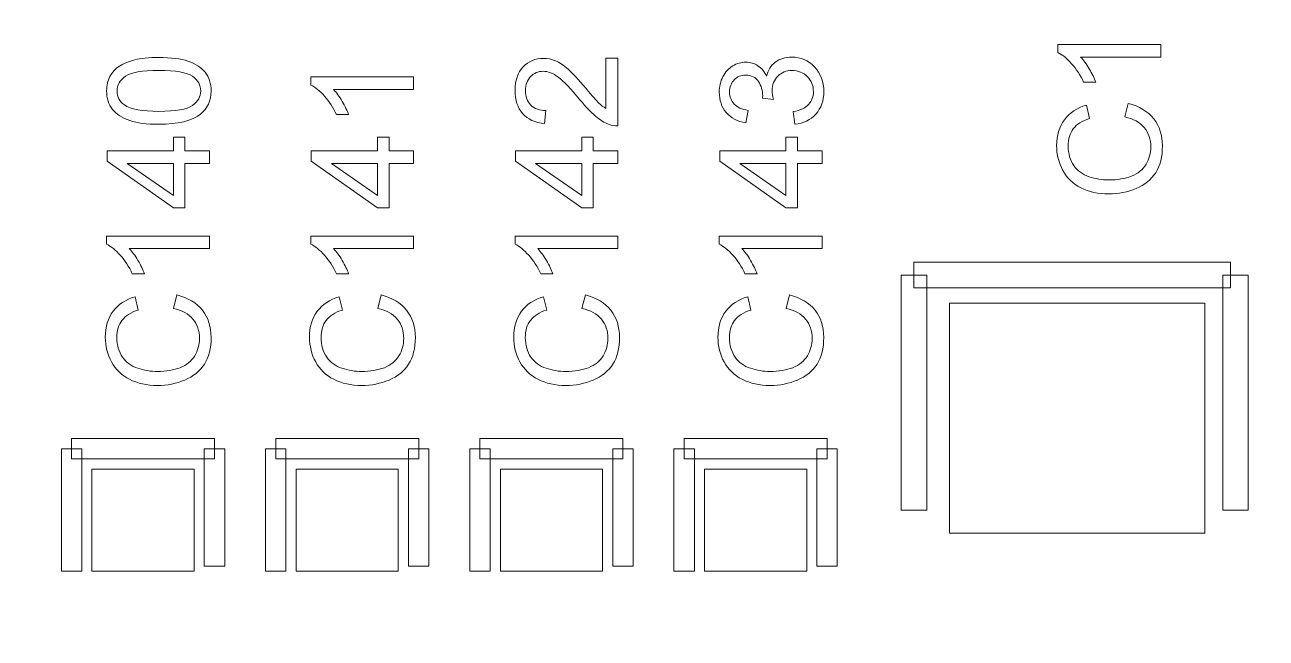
# Model space of a CAD drawing. Header units: millimetres. Extents: x -90 to 99, y -65 to 67.
# Drawn here: x 11.02 to 17.19, y -44.5 to -41.45 of the extents above; entities that cross this region are included whole.
import ezdxf

# ---------------------------------------------------------------- set-up
doc = ezdxf.new("R2010")
doc.units = ezdxf.units.MM
doc.header["$MEASUREMENT"] = 0
for name, color, linetype in [('BG_OUTLINE', 7, 'Continuous'), ('PG_SILKSCREEN_TOP', 7, 'Continuous'), ('PIN_TOP', 7, 'Continuous'), ('RD_SILKSCREEN_TOP', 7, 'Continuous')]:
    doc.layers.add(name, color=color, linetype=linetype)

msp = doc.modelspace()

# ---------------------------------------------------------------- linework, layer by layer
at = {"layer": 'BG_OUTLINE', "color": 3, "lineweight": 9}
msp.add_open_spline([(-71.7269, -61.8795), (-71.7269, -61.8795), (-71.7343, 42.2681), (-71.7343, 42.2681), (-71.7343, 42.2681), (-71.7348, 43.0066), (-71.4419, 43.715), (-70.92, 44.2375), (-70.92, 44.2375), (-70.3982, 44.76), (-69.6866, 45.0538), (-68.9482, 45.0543), (-68.9482, 45.0543), (-68.9482, 45.0543), (75.2046, 45.0543), (75.2046, 45.0543), (75.2046, 45.0543), (76.8319, 45.0552), (78.1763, 43.7805), (78.2661, 42.1556), (78.2661, 42.1556), (78.2661, 42.1556), (78.2661, 31.2814), (78.2661, 31.2814), (78.2661, 31.2814), (78.2661, 31.2814), (72.2646, 31.2814), (72.2646, 31.2814), (72.2646, 31.2814), (72.2646, 31.2814), (72.2646, 26.9814), (72.2646, 26.9814), (72.2646, 26.9814), (72.2646, 26.9814), (78.2661, 26.9814), (78.2661, 26.9814), (78.2661, 26.9814), (78.2661, 26.9814), (78.2661, 18.6553), (78.2661, 18.6553), (78.2661, 18.6553), (78.2661, 18.6553), (72.2496, 18.6553), (72.2496, 18.6553), (72.2496, 18.6553), (72.2496, 18.6553), (72.2496, 14.3553), (72.2496, 14.3553), (72.2496, 14.3553), (72.2496, 14.3553), (78.2661, 14.3553), (78.2661, 14.3553), (78.2661, 14.3553), (78.2661, 14.3553), (78.2661, 9.255), (78.2661, 9.255), (78.2661, 9.255), (78.2661, 9.255), (72.2648, 9.255), (72.2648, 9.255), (72.2648, 9.255), (72.2648, 9.255), (72.2648, 4.955), (72.2648, 4.955), (72.2648, 4.955), (72.2648, 4.955), (78.2661, 4.955), (78.2661, 4.955), (78.2661, 4.955), (78.2661, 4.955), (78.2661, -3.3762), (78.2661, -3.3762), (78.2661, -3.3762), (78.2661, -3.3762), (72.2445, -3.3762), (72.2445, -3.3762), (72.2445, -3.3762), (72.2445, -3.3762), (72.2445, -7.6762), (72.2445, -7.6762), (72.2445, -7.6762), (72.2445, -7.6762), (78.2661, -7.6762), (78.2661, -7.6762), (78.2661, -7.6762), (78.2661, -7.6762), (78.2661, -12.7615), (78.2661, -12.7615), (78.2661, -12.7615), (78.2661, -12.7615), (72.2651, -12.7615), (72.2651, -12.7615), (72.2651, -12.7615), (72.2651, -12.7615), (72.2651, -17.0615), (72.2651, -17.0615), (72.2651, -17.0615), (72.2651, -17.0615), (78.2661, -17.0615), (78.2661, -17.0615), (78.2661, -17.0615), (78.2661, -17.0615), (78.2661, -25.4097), (78.2661, -25.4097), (78.2661, -25.4097), (78.2661, -25.4097), (72.2656, -25.4097), (72.2656, -25.4097), (72.2656, -25.4097), (72.2656, -25.4097), (72.2656, -29.7097), (72.2656, -29.7097), (72.2656, -29.7097), (72.2656, -29.7097), (78.2661, -29.7097), (78.2661, -29.7097), (78.2661, -29.7097), (78.2661, -29.7097), (78.2661, -34.793), (78.2661, -34.793), (78.2661, -34.793), (78.2661, -34.793), (72.2679, -34.793), (72.2679, -34.793), (72.2679, -34.793), (72.2679, -34.793), (72.2679, -39.0929), (72.2679, -39.0929), (72.2679, -39.0929), (72.2679, -39.0929), (78.2661, -39.0929), (78.2661, -39.0929), (78.2661, -39.0929), (78.2661, -39.0929), (78.2661, -47.4269), (78.2661, -47.4269), (78.2661, -47.4269), (78.2661, -47.4269), (72.2679, -47.4269), (72.2679, -47.4269), (72.2679, -47.4269), (72.2679, -47.4269), (72.2679, -51.7269), (72.2679, -51.7269), (72.2679, -51.7269), (72.2679, -51.7269), (78.2661, -51.7269), (78.2661, -51.7269), (78.2661, -51.7269), (78.2661, -51.7269), (78.2661, -51.8138), (78.2661, -51.8138), (78.2661, -51.8138), (78.2661, -51.8138), (78.2656, -61.8468), (78.2656, -61.8468), (78.2656, -61.8468), (78.2661, -62.6669), (77.9407, -63.4536), (77.3612, -64.0339), (77.3612, -64.0339), (76.7817, -64.6142), (75.9915, -64.9405), (75.1713, -64.941), (75.1713, -64.941), (75.1713, -64.941), (-68.6609, -64.9456), (-68.6609, -64.9456), (-68.6609, -64.9456), (-69.4735, -64.9461), (-70.2531, -64.6237), (-70.8281, -64.0495), (-70.8281, -64.0495), (-71.4031, -63.4752), (-71.7264, -62.6922), (-71.7269, -61.8795)], degree=3, knots=[0, 0, 0, 0, 0.022727, 0.022727, 0.022727, 0.022727, 0.045455, 0.045455, 0.045455, 0.045455, 0.068182, 0.068182, 0.068182, 0.068182, 0.090909, 0.090909, 0.090909, 0.090909, 0.113636, 0.113636, 0.113636, 0.113636, 0.136364, 0.136364, 0.136364, 0.136364, 0.159091, 0.159091, 0.159091, 0.159091, 0.181818, 0.181818, 0.181818, 0.181818, 0.204545, 0.204545, 0.204545, 0.204545, 0.227273, 0.227273, 0.227273, 0.227273, 0.25, 0.25, 0.25, 0.25, 0.272727, 0.272727, 0.272727, 0.272727, 0.295455, 0.295455, 0.295455, 0.295455, 0.318182, 0.318182, 0.318182, 0.318182, 0.340909, 0.340909, 0.340909, 0.340909, 0.363636, 0.363636, 0.363636, 0.363636, 0.386364, 0.386364, 0.386364, 0.386364, 0.409091, 0.409091, 0.409091, 0.409091, 0.431818, 0.431818, 0.431818, 0.431818, 0.454545, 0.454545, 0.454545, 0.454545, 0.477273, 0.477273, 0.477273, 0.477273, 0.5, 0.5, 0.5, 0.5, 0.522727, 0.522727, 0.522727, 0.522727, 0.545455, 0.545455, 0.545455, 0.545455, 0.568182, 0.568182, 0.568182, 0.568182, 0.590909, 0.590909, 0.590909, 0.590909, 0.613636, 0.613636, 0.613636, 0.613636, 0.636364, 0.636364, 0.636364, 0.636364, 0.659091, 0.659091, 0.659091, 0.659091, 0.681818, 0.681818, 0.681818, 0.681818, 0.704545, 0.704545, 0.704545, 0.704545, 0.727273, 0.727273, 0.727273, 0.727273, 0.75, 0.75, 0.75, 0.75, 0.772727, 0.772727, 0.772727, 0.772727, 0.795455, 0.795455, 0.795455, 0.795455, 0.818182, 0.818182, 0.818182, 0.818182, 0.840909, 0.840909, 0.840909, 0.840909, 0.863636, 0.863636, 0.863636, 0.863636, 0.886364, 0.886364, 0.886364, 0.886364, 0.909091, 0.909091, 0.909091, 0.909091, 0.931818, 0.931818, 0.931818, 0.931818, 0.954545, 0.954545, 0.954545, 0.954545, 0.977273, 0.977273, 0.977273, 0.977273, 1, 1, 1, 1], dxfattribs=at)
at = {"layer": 'PG_SILKSCREEN_TOP', "color": 6, "lineweight": 9}
for points in [[(15.4384, -42.7587), (15.4384, -42.7587), (15.4384, -42.6317), (15.4384, -42.6317), (15.4384, -42.6317), (15.4384, -42.6317), (17.0132, -42.6317), (17.0132, -42.6317), (17.0132, -42.6317), (17.0132, -42.6317), (17.0132, -42.7587), (17.0132, -42.7587), (17.0132, -42.7587), (17.0132, -42.7587), (15.4384, -42.7587), (15.4384, -42.7587)], [(15.5019, -43.8636), (15.5019, -43.8636), (15.3749, -43.8636), (15.3749, -43.8636), (15.3749, -43.8636), (15.3749, -43.8636), (15.3749, -42.6952), (15.3749, -42.6952), (15.3749, -42.6952), (15.3749, -42.6952), (15.5019, -42.6952), (15.5019, -42.6952), (15.5019, -42.6952), (15.5019, -42.6952), (15.5019, -43.8636), (15.5019, -43.8636)], [(16.9751, -42.6952), (16.9751, -42.6952), (17.1021, -42.6952), (17.1021, -42.6952), (17.1021, -42.6952), (17.1021, -42.6952), (17.1021, -43.8636), (17.1021, -43.8636), (17.1021, -43.8636), (17.1021, -43.8636), (16.9751, -43.8636), (16.9751, -43.8636), (16.9751, -43.8636), (16.9751, -43.8636), (16.9751, -42.6952), (16.9751, -42.6952)], [(11.2475, -43.6096), (11.2475, -43.6096), (11.2475, -43.508), (11.2475, -43.508), (11.2475, -43.508), (11.2475, -43.508), (11.9586, -43.508), (11.9586, -43.508), (11.9586, -43.508), (11.9586, -43.508), (11.9586, -43.6096), (11.9586, -43.6096), (11.9586, -43.6096), (11.9586, -43.6096), (11.2475, -43.6096), (11.2475, -43.6096)], [(12.2634, -43.6096), (12.2634, -43.6096), (12.2634, -43.508), (12.2634, -43.508), (12.2634, -43.508), (12.2634, -43.508), (12.9746, -43.508), (12.9746, -43.508), (12.9746, -43.508), (12.9746, -43.508), (12.9746, -43.6096), (12.9746, -43.6096), (12.9746, -43.6096), (12.9746, -43.6096), (12.2634, -43.6096), (12.2634, -43.6096)], [(13.2794, -43.6096), (13.2794, -43.6096), (13.2794, -43.508), (13.2794, -43.508), (13.2794, -43.508), (13.2794, -43.508), (13.9906, -43.508), (13.9906, -43.508), (13.9906, -43.508), (13.9906, -43.508), (13.9906, -43.6096), (13.9906, -43.6096), (13.9906, -43.6096), (13.9906, -43.6096), (13.2794, -43.6096), (13.2794, -43.6096)], [(14.2954, -43.6096), (14.2954, -43.6096), (14.2954, -43.508), (14.2954, -43.508), (14.2954, -43.508), (14.2954, -43.508), (15.0066, -43.508), (15.0066, -43.508), (15.0066, -43.508), (15.0066, -43.508), (15.0066, -43.6096), (15.0066, -43.6096), (15.0066, -43.6096), (15.0066, -43.6096), (14.2954, -43.6096), (14.2954, -43.6096)], [(11.2983, -44.1684), (11.2983, -44.1684), (11.1967, -44.1684), (11.1967, -44.1684), (11.1967, -44.1684), (11.1967, -44.1684), (11.1967, -43.5588), (11.1967, -43.5588), (11.1967, -43.5588), (11.1967, -43.5588), (11.2983, -43.5588), (11.2983, -43.5588), (11.2983, -43.5588), (11.2983, -43.5588), (11.2983, -44.1684), (11.2983, -44.1684)], [(11.9078, -43.5588), (11.9078, -43.5588), (12.0094, -43.5588), (12.0094, -43.5588), (12.0094, -43.5588), (12.0094, -43.5588), (12.0094, -44.143), (12.0094, -44.143), (12.0094, -44.143), (12.0094, -44.143), (11.9078, -44.143), (11.9078, -44.143), (11.9078, -44.143), (11.9078, -44.143), (11.9078, -43.5588), (11.9078, -43.5588)], [(12.3142, -44.1684), (12.3142, -44.1684), (12.2126, -44.1684), (12.2126, -44.1684), (12.2126, -44.1684), (12.2126, -44.1684), (12.2126, -43.5588), (12.2126, -43.5588), (12.2126, -43.5588), (12.2126, -43.5588), (12.3142, -43.5588), (12.3142, -43.5588), (12.3142, -43.5588), (12.3142, -43.5588), (12.3142, -44.1684), (12.3142, -44.1684)], [(12.9238, -43.5588), (12.9238, -43.5588), (13.0254, -43.5588), (13.0254, -43.5588), (13.0254, -43.5588), (13.0254, -43.5588), (13.0254, -44.143), (13.0254, -44.143), (13.0254, -44.143), (13.0254, -44.143), (12.9238, -44.143), (12.9238, -44.143), (12.9238, -44.143), (12.9238, -44.143), (12.9238, -43.5588), (12.9238, -43.5588)], [(13.3302, -44.1684), (13.3302, -44.1684), (13.2286, -44.1684), (13.2286, -44.1684), (13.2286, -44.1684), (13.2286, -44.1684), (13.2286, -43.5588), (13.2286, -43.5588), (13.2286, -43.5588), (13.2286, -43.5588), (13.3302, -43.5588), (13.3302, -43.5588), (13.3302, -43.5588), (13.3302, -43.5588), (13.3302, -44.1684), (13.3302, -44.1684)], [(13.9398, -43.5588), (13.9398, -43.5588), (14.0414, -43.5588), (14.0414, -43.5588), (14.0414, -43.5588), (14.0414, -43.5588), (14.0414, -44.143), (14.0414, -44.143), (14.0414, -44.143), (14.0414, -44.143), (13.9398, -44.143), (13.9398, -44.143), (13.9398, -44.143), (13.9398, -44.143), (13.9398, -43.5588), (13.9398, -43.5588)], [(14.3462, -44.1684), (14.3462, -44.1684), (14.2446, -44.1684), (14.2446, -44.1684), (14.2446, -44.1684), (14.2446, -44.1684), (14.2446, -43.5588), (14.2446, -43.5588), (14.2446, -43.5588), (14.2446, -43.5588), (14.3462, -43.5588), (14.3462, -43.5588), (14.3462, -43.5588), (14.3462, -43.5588), (14.3462, -44.1684), (14.3462, -44.1684)], [(14.9558, -43.5588), (14.9558, -43.5588), (15.0574, -43.5588), (15.0574, -43.5588), (15.0574, -43.5588), (15.0574, -43.5588), (15.0574, -44.143), (15.0574, -44.143), (15.0574, -44.143), (15.0574, -44.143), (14.9558, -44.143), (14.9558, -44.143), (14.9558, -44.143), (14.9558, -44.143), (14.9558, -43.5588), (14.9558, -43.5588)]]:
    msp.add_open_spline(points, degree=3, knots=[0, 0, 0, 0, 0.25, 0.25, 0.25, 0.25, 0.5, 0.5, 0.5, 0.5, 0.75, 0.75, 0.75, 0.75, 1, 1, 1, 1], dxfattribs=at)
at = {"layer": 'PIN_TOP', "lineweight": 9}
for points in [[(16.8862, -43.9779), (16.8862, -43.9779), (15.6162, -43.9779), (15.6162, -43.9779), (15.6162, -43.9779), (15.6162, -43.9779), (15.6162, -42.8349), (15.6162, -42.8349), (15.6162, -42.8349), (15.6162, -42.8349), (16.8862, -42.8349), (16.8862, -42.8349), (16.8862, -42.8349), (16.8862, -42.8349), (16.8862, -43.9779), (16.8862, -43.9779)], [(11.857, -44.1684), (11.857, -44.1684), (11.3491, -44.1684), (11.3491, -44.1684), (11.3491, -44.1684), (11.3491, -44.1684), (11.3491, -43.6604), (11.3491, -43.6604), (11.3491, -43.6604), (11.3491, -43.6604), (11.857, -43.6604), (11.857, -43.6604), (11.857, -43.6604), (11.857, -43.6604), (11.857, -44.1684), (11.857, -44.1684)], [(12.873, -44.1684), (12.873, -44.1684), (12.365, -44.1684), (12.365, -44.1684), (12.365, -44.1684), (12.365, -44.1684), (12.365, -43.6604), (12.365, -43.6604), (12.365, -43.6604), (12.365, -43.6604), (12.873, -43.6604), (12.873, -43.6604), (12.873, -43.6604), (12.873, -43.6604), (12.873, -44.1684), (12.873, -44.1684)], [(13.889, -44.1684), (13.889, -44.1684), (13.381, -44.1684), (13.381, -44.1684), (13.381, -44.1684), (13.381, -44.1684), (13.381, -43.6604), (13.381, -43.6604), (13.381, -43.6604), (13.381, -43.6604), (13.889, -43.6604), (13.889, -43.6604), (13.889, -43.6604), (13.889, -43.6604), (13.889, -44.1684), (13.889, -44.1684)], [(14.905, -44.1684), (14.905, -44.1684), (14.397, -44.1684), (14.397, -44.1684), (14.397, -44.1684), (14.397, -44.1684), (14.397, -43.6604), (14.397, -43.6604), (14.397, -43.6604), (14.397, -43.6604), (14.905, -43.6604), (14.905, -43.6604), (14.905, -43.6604), (14.905, -43.6604), (14.905, -44.1684), (14.905, -44.1684)]]:
    msp.add_open_spline(points, degree=3, knots=[0, 0, 0, 0, 0.25, 0.25, 0.25, 0.25, 0.5, 0.5, 0.5, 0.5, 0.75, 0.75, 0.75, 0.75, 1, 1, 1, 1], dxfattribs=at)
at = {"layer": 'RD_SILKSCREEN_TOP', "color": 8, "lineweight": 9}
for points, knots in [([(16.6662, -41.5484), (16.6662, -41.5484), (16.6662, -41.6108), (16.6662, -41.6108), (16.6662, -41.6108), (16.6662, -41.6108), (16.2679, -41.6108), (16.2679, -41.6108), (16.2679, -41.6108), (16.2823, -41.6259), (16.2966, -41.6456), (16.311, -41.67), (16.311, -41.67), (16.3253, -41.6945), (16.3361, -41.7165), (16.3432, -41.7359), (16.3432, -41.7359), (16.3432, -41.7359), (16.2829, -41.7359), (16.2829, -41.7359), (16.2829, -41.7359), (16.2664, -41.7009), (16.2465, -41.6703), (16.2231, -41.6442), (16.2231, -41.6442), (16.1997, -41.6181), (16.177, -41.5995), (16.155, -41.5886), (16.155, -41.5886), (16.155, -41.5886), (16.155, -41.5484), (16.155, -41.5484), (16.155, -41.5484), (16.155, -41.5484), (16.6662, -41.5484), (16.6662, -41.5484)], [0, 0, 0, 0, 0.111111, 0.111111, 0.111111, 0.111111, 0.222222, 0.222222, 0.222222, 0.222222, 0.333333, 0.333333, 0.333333, 0.333333, 0.444444, 0.444444, 0.444444, 0.444444, 0.555556, 0.555556, 0.555556, 0.555556, 0.666667, 0.666667, 0.666667, 0.666667, 0.777778, 0.777778, 0.777778, 0.777778, 0.888889, 0.888889, 0.888889, 0.888889, 1, 1, 1, 1]), ([(11.6821, -41.9453), (11.6219, -41.9453), (11.5735, -41.9391), (11.5368, -41.9267), (11.5368, -41.9267), (11.5001, -41.9143), (11.4717, -41.8959), (11.4518, -41.8714), (11.4518, -41.8714), (11.4319, -41.847), (11.422, -41.8163), (11.422, -41.7793), (11.422, -41.7793), (11.422, -41.752), (11.4275, -41.728), (11.4386, -41.7074), (11.4386, -41.7074), (11.4495, -41.6868), (11.4653, -41.6698), (11.4861, -41.6563), (11.4861, -41.6563), (11.5068, -41.6429), (11.5321, -41.6324), (11.5618, -41.6248), (11.5618, -41.6248), (11.5916, -41.6171), (11.6317, -41.6133), (11.6821, -41.6133), (11.6821, -41.6133), (11.7419, -41.6133), (11.79, -41.6194), (11.8268, -41.6316), (11.8268, -41.6316), (11.8635, -41.644), (11.8918, -41.6623), (11.9119, -41.6868), (11.9119, -41.6868), (11.9319, -41.7112), (11.9419, -41.742), (11.9419, -41.7793), (11.9419, -41.7793), (11.9419, -41.8284), (11.9243, -41.8669), (11.8891, -41.8949), (11.8891, -41.8949), (11.8468, -41.9285), (11.7777, -41.9453), (11.6821, -41.9453)], [0, 0, 0, 0, 0.083333, 0.083333, 0.083333, 0.083333, 0.166667, 0.166667, 0.166667, 0.166667, 0.25, 0.25, 0.25, 0.25, 0.333333, 0.333333, 0.333333, 0.333333, 0.416667, 0.416667, 0.416667, 0.416667, 0.5, 0.5, 0.5, 0.5, 0.583333, 0.583333, 0.583333, 0.583333, 0.666667, 0.666667, 0.666667, 0.666667, 0.75, 0.75, 0.75, 0.75, 0.833333, 0.833333, 0.833333, 0.833333, 0.916667, 0.916667, 0.916667, 0.916667, 1, 1, 1, 1]), ([(13.9051, -41.6167), (13.9051, -41.6167), (13.9652, -41.6167), (13.9652, -41.6167), (13.9652, -41.6167), (13.9652, -41.6167), (13.9652, -41.9532), (13.9652, -41.9532), (13.9652, -41.9532), (13.9501, -41.9537), (13.9357, -41.9513), (13.9218, -41.946), (13.9218, -41.946), (13.8988, -41.9375), (13.8763, -41.9237), (13.854, -41.9049), (13.854, -41.9049), (13.8319, -41.8859), (13.8061, -41.8586), (13.777, -41.8231), (13.777, -41.8231), (13.7316, -41.7677), (13.6957, -41.7303), (13.6691, -41.7108), (13.6691, -41.7108), (13.6427, -41.6914), (13.6175, -41.6817), (13.594, -41.6817), (13.594, -41.6817), (13.5692, -41.6817), (13.5483, -41.6906), (13.5312, -41.7082), (13.5312, -41.7082), (13.5143, -41.726), (13.5058, -41.7491), (13.5058, -41.7776), (13.5058, -41.7776), (13.5058, -41.8077), (13.5148, -41.8317), (13.5329, -41.8497), (13.5329, -41.8497), (13.5509, -41.8679), (13.5759, -41.877), (13.6078, -41.8772), (13.6078, -41.8772), (13.6078, -41.8772), (13.6013, -41.9415), (13.6013, -41.9415), (13.6013, -41.9415), (13.5533, -41.9371), (13.5168, -41.9205), (13.4917, -41.8918), (13.4917, -41.8918), (13.4665, -41.8631), (13.454, -41.8245), (13.454, -41.7761), (13.454, -41.7761), (13.454, -41.7273), (13.4676, -41.6887), (13.4946, -41.6602), (13.4946, -41.6602), (13.5218, -41.6316), (13.5553, -41.6174), (13.5954, -41.6174), (13.5954, -41.6174), (13.6158, -41.6174), (13.6358, -41.6216), (13.6555, -41.63), (13.6555, -41.63), (13.6751, -41.6383), (13.6959, -41.6522), (13.7176, -41.6715), (13.7176, -41.6715), (13.7394, -41.6908), (13.7693, -41.7229), (13.8072, -41.7678), (13.8072, -41.7678), (13.8387, -41.8053), (13.8601, -41.8294), (13.8713, -41.84), (13.8713, -41.84), (13.8825, -41.8507), (13.8937, -41.8595), (13.9051, -41.8665), (13.9051, -41.8665), (13.9051, -41.8665), (13.9051, -41.6167), (13.9051, -41.6167)], [0, 0, 0, 0, 0.045455, 0.045455, 0.045455, 0.045455, 0.090909, 0.090909, 0.090909, 0.090909, 0.136364, 0.136364, 0.136364, 0.136364, 0.181818, 0.181818, 0.181818, 0.181818, 0.227273, 0.227273, 0.227273, 0.227273, 0.272727, 0.272727, 0.272727, 0.272727, 0.318182, 0.318182, 0.318182, 0.318182, 0.363636, 0.363636, 0.363636, 0.363636, 0.409091, 0.409091, 0.409091, 0.409091, 0.454545, 0.454545, 0.454545, 0.454545, 0.5, 0.5, 0.5, 0.5, 0.545455, 0.545455, 0.545455, 0.545455, 0.590909, 0.590909, 0.590909, 0.590909, 0.636364, 0.636364, 0.636364, 0.636364, 0.681818, 0.681818, 0.681818, 0.681818, 0.727273, 0.727273, 0.727273, 0.727273, 0.772727, 0.772727, 0.772727, 0.772727, 0.818182, 0.818182, 0.818182, 0.818182, 0.863636, 0.863636, 0.863636, 0.863636, 0.909091, 0.909091, 0.909091, 0.909091, 0.954545, 0.954545, 0.954545, 0.954545, 1, 1, 1, 1]), ([(14.8468, -41.9449), (14.8468, -41.9449), (14.8385, -41.8825), (14.8385, -41.8825), (14.8385, -41.8825), (14.8739, -41.8752), (14.8994, -41.863), (14.9151, -41.8458), (14.9151, -41.8458), (14.9307, -41.8285), (14.9385, -41.8075), (14.9385, -41.7828), (14.9385, -41.7828), (14.9385, -41.7534), (14.9283, -41.7285), (14.9079, -41.7082), (14.9079, -41.7082), (14.8876, -41.6881), (14.8623, -41.6779), (14.8322, -41.6779), (14.8322, -41.6779), (14.8035, -41.6779), (14.7798, -41.6872), (14.7612, -41.706), (14.7612, -41.706), (14.7426, -41.7248), (14.7332, -41.7486), (14.7332, -41.7776), (14.7332, -41.7776), (14.7332, -41.7894), (14.7356, -41.8041), (14.7402, -41.8217), (14.7402, -41.8217), (14.7402, -41.8217), (14.6853, -41.8147), (14.6853, -41.8147), (14.6853, -41.8147), (14.6858, -41.8105), (14.6861, -41.8072), (14.6861, -41.8046), (14.6861, -41.8046), (14.6861, -41.778), (14.6791, -41.7541), (14.6652, -41.7328), (14.6652, -41.7328), (14.6513, -41.7114), (14.6299, -41.7008), (14.6009, -41.7008), (14.6009, -41.7008), (14.5781, -41.7008), (14.559, -41.7086), (14.544, -41.7241), (14.544, -41.7241), (14.529, -41.7396), (14.5214, -41.7597), (14.5214, -41.7842), (14.5214, -41.7842), (14.5214, -41.8085), (14.5291, -41.8288), (14.5443, -41.8449), (14.5443, -41.8449), (14.5596, -41.8611), (14.5826, -41.8716), (14.6132, -41.8762), (14.6132, -41.8762), (14.6132, -41.8762), (14.602, -41.9386), (14.602, -41.9386), (14.602, -41.9386), (14.5601, -41.9311), (14.5276, -41.9136), (14.5046, -41.8866), (14.5046, -41.8866), (14.4816, -41.8595), (14.47, -41.8258), (14.47, -41.7855), (14.47, -41.7855), (14.47, -41.7578), (14.476, -41.7322), (14.4879, -41.7088), (14.4879, -41.7088), (14.4998, -41.6855), (14.5161, -41.6676), (14.5367, -41.6551), (14.5367, -41.6551), (14.5573, -41.6428), (14.5791, -41.6365), (14.6024, -41.6365), (14.6024, -41.6365), (14.6243, -41.6365), (14.6443, -41.6424), (14.6625, -41.6543), (14.6625, -41.6543), (14.6805, -41.6661), (14.6948, -41.6836), (14.7055, -41.7067), (14.7055, -41.7067), (14.7124, -41.6766), (14.7268, -41.6532), (14.7488, -41.6365), (14.7488, -41.6365), (14.7706, -41.6199), (14.7979, -41.6116), (14.8308, -41.6116), (14.8308, -41.6116), (14.8752, -41.6116), (14.9129, -41.6277), (14.9439, -41.6602), (14.9439, -41.6602), (14.9748, -41.6926), (14.9902, -41.7336), (14.9902, -41.7831), (14.9902, -41.7831), (14.9902, -41.8278), (14.9769, -41.8649), (14.9503, -41.8944), (14.9503, -41.8944), (14.9237, -41.9239), (14.8892, -41.9408), (14.8468, -41.9449)], [0, 0, 0, 0, 0.033333, 0.033333, 0.033333, 0.033333, 0.066667, 0.066667, 0.066667, 0.066667, 0.1, 0.1, 0.1, 0.1, 0.133333, 0.133333, 0.133333, 0.133333, 0.166667, 0.166667, 0.166667, 0.166667, 0.2, 0.2, 0.2, 0.2, 0.233333, 0.233333, 0.233333, 0.233333, 0.266667, 0.266667, 0.266667, 0.266667, 0.3, 0.3, 0.3, 0.3, 0.333333, 0.333333, 0.333333, 0.333333, 0.366667, 0.366667, 0.366667, 0.366667, 0.4, 0.4, 0.4, 0.4, 0.433333, 0.433333, 0.433333, 0.433333, 0.466667, 0.466667, 0.466667, 0.466667, 0.5, 0.5, 0.5, 0.5, 0.533333, 0.533333, 0.533333, 0.533333, 0.566667, 0.566667, 0.566667, 0.566667, 0.6, 0.6, 0.6, 0.6, 0.633333, 0.633333, 0.633333, 0.633333, 0.666667, 0.666667, 0.666667, 0.666667, 0.7, 0.7, 0.7, 0.7, 0.733333, 0.733333, 0.733333, 0.733333, 0.766667, 0.766667, 0.766667, 0.766667, 0.8, 0.8, 0.8, 0.8, 0.833333, 0.833333, 0.833333, 0.833333, 0.866667, 0.866667, 0.866667, 0.866667, 0.9, 0.9, 0.9, 0.9, 0.933333, 0.933333, 0.933333, 0.933333, 0.966667, 0.966667, 0.966667, 0.966667, 1, 1, 1, 1]), ([(11.6821, -41.881), (11.7657, -41.881), (11.8213, -41.8712), (11.849, -41.8516), (11.849, -41.8516), (11.8767, -41.8321), (11.8905, -41.808), (11.8905, -41.7793), (11.8905, -41.7793), (11.8905, -41.7505), (11.8765, -41.7265), (11.8488, -41.7069), (11.8488, -41.7069), (11.8211, -41.6874), (11.7655, -41.6775), (11.6821, -41.6775), (11.6821, -41.6775), (11.5983, -41.6775), (11.5426, -41.6874), (11.5151, -41.7069), (11.5151, -41.7069), (11.4875, -41.7265), (11.4738, -41.7508), (11.4738, -41.7799), (11.4738, -41.7799), (11.4738, -41.8087), (11.486, -41.8316), (11.5103, -41.8488), (11.5103, -41.8488), (11.5412, -41.8703), (11.5986, -41.881), (11.6821, -41.881)], [0, 0, 0, 0, 0.125, 0.125, 0.125, 0.125, 0.25, 0.25, 0.25, 0.25, 0.375, 0.375, 0.375, 0.375, 0.5, 0.5, 0.5, 0.5, 0.625, 0.625, 0.625, 0.625, 0.75, 0.75, 0.75, 0.75, 0.875, 0.875, 0.875, 0.875, 1, 1, 1, 1]), ([(12.9492, -41.7099), (12.9492, -41.7099), (12.9492, -41.7723), (12.9492, -41.7723), (12.9492, -41.7723), (12.9492, -41.7723), (12.5509, -41.7723), (12.5509, -41.7723), (12.5509, -41.7723), (12.5653, -41.7874), (12.5796, -41.8071), (12.594, -41.8315), (12.594, -41.8315), (12.6083, -41.856), (12.6191, -41.878), (12.6262, -41.8974), (12.6262, -41.8974), (12.6262, -41.8974), (12.5659, -41.8974), (12.5659, -41.8974), (12.5659, -41.8974), (12.5494, -41.8624), (12.5295, -41.8318), (12.5061, -41.8057), (12.5061, -41.8057), (12.4827, -41.7796), (12.46, -41.761), (12.438, -41.7501), (12.438, -41.7501), (12.438, -41.7501), (12.438, -41.7099), (12.438, -41.7099), (12.438, -41.7099), (12.438, -41.7099), (12.9492, -41.7099), (12.9492, -41.7099)], [0, 0, 0, 0, 0.111111, 0.111111, 0.111111, 0.111111, 0.222222, 0.222222, 0.222222, 0.222222, 0.333333, 0.333333, 0.333333, 0.333333, 0.444444, 0.444444, 0.444444, 0.444444, 0.555556, 0.555556, 0.555556, 0.555556, 0.666667, 0.666667, 0.666667, 0.666667, 0.777778, 0.777778, 0.777778, 0.777778, 0.888889, 0.888889, 0.888889, 0.888889, 1, 1, 1, 1]), ([(16.4877, -41.9088), (16.4877, -41.9088), (16.5048, -41.8414), (16.5048, -41.8414), (16.5048, -41.8414), (16.56, -41.8555), (16.6022, -41.881), (16.6314, -41.9176), (16.6314, -41.9176), (16.6604, -41.9543), (16.6749, -41.9992), (16.6749, -42.0523), (16.6749, -42.0523), (16.6749, -42.1071), (16.6637, -42.1517), (16.6414, -42.1861), (16.6414, -42.1861), (16.619, -42.2205), (16.5867, -42.2467), (16.5443, -42.2646), (16.5443, -42.2646), (16.5019, -42.2825), (16.4564, -42.2915), (16.4078, -42.2915), (16.4078, -42.2915), (16.3548, -42.2915), (16.3086, -42.2814), (16.2691, -42.2611), (16.2691, -42.2611), (16.2296, -42.2408), (16.1997, -42.212), (16.1791, -42.1746), (16.1791, -42.1746), (16.1586, -42.1372), (16.1484, -42.0961), (16.1484, -42.0512), (16.1484, -42.0512), (16.1484, -42.0002), (16.1614, -41.9574), (16.1873, -41.9227), (16.1873, -41.9227), (16.2133, -41.888), (16.2497, -41.8638), (16.2967, -41.8502), (16.2967, -41.8502), (16.2967, -41.8502), (16.3124, -41.9164), (16.3124, -41.9164), (16.3124, -41.9164), (16.2753, -41.9283), (16.2484, -41.9453), (16.2314, -41.9679), (16.2314, -41.9679), (16.2145, -41.9903), (16.2061, -42.0185), (16.2061, -42.0526), (16.2061, -42.0526), (16.2061, -42.0917), (16.2154, -42.1243), (16.2341, -42.1506), (16.2341, -42.1506), (16.253, -42.177), (16.2781, -42.1954), (16.3098, -42.206), (16.3098, -42.206), (16.3413, -42.2167), (16.3739, -42.222), (16.4074, -42.222), (16.4074, -42.222), (16.4508, -42.222), (16.4885, -42.2157), (16.5209, -42.2032), (16.5209, -42.2032), (16.5531, -42.1905), (16.5773, -42.1709), (16.5933, -42.1442), (16.5933, -42.1442), (16.6093, -42.1176), (16.6172, -42.0888), (16.6172, -42.0577), (16.6172, -42.0577), (16.6172, -42.02), (16.6063, -41.9881), (16.5846, -41.9619), (16.5846, -41.9619), (16.5628, -41.9357), (16.5305, -41.9181), (16.4877, -41.9088)], [0, 0, 0, 0, 0.045455, 0.045455, 0.045455, 0.045455, 0.090909, 0.090909, 0.090909, 0.090909, 0.136364, 0.136364, 0.136364, 0.136364, 0.181818, 0.181818, 0.181818, 0.181818, 0.227273, 0.227273, 0.227273, 0.227273, 0.272727, 0.272727, 0.272727, 0.272727, 0.318182, 0.318182, 0.318182, 0.318182, 0.363636, 0.363636, 0.363636, 0.363636, 0.409091, 0.409091, 0.409091, 0.409091, 0.454545, 0.454545, 0.454545, 0.454545, 0.5, 0.5, 0.5, 0.5, 0.545455, 0.545455, 0.545455, 0.545455, 0.590909, 0.590909, 0.590909, 0.590909, 0.636364, 0.636364, 0.636364, 0.636364, 0.681818, 0.681818, 0.681818, 0.681818, 0.727273, 0.727273, 0.727273, 0.727273, 0.772727, 0.772727, 0.772727, 0.772727, 0.818182, 0.818182, 0.818182, 0.818182, 0.863636, 0.863636, 0.863636, 0.863636, 0.909091, 0.909091, 0.909091, 0.909091, 0.954545, 0.954545, 0.954545, 0.954545, 1, 1, 1, 1]), ([(11.9332, -42.1405), (11.9332, -42.1405), (11.8113, -42.1405), (11.8113, -42.1405), (11.8113, -42.1405), (11.8113, -42.1405), (11.8113, -42.3613), (11.8113, -42.3613), (11.8113, -42.3613), (11.8113, -42.3613), (11.754, -42.3613), (11.754, -42.3613), (11.754, -42.3613), (11.754, -42.3613), (11.4241, -42.129), (11.4241, -42.129), (11.4241, -42.129), (11.4241, -42.129), (11.4241, -42.0779), (11.4241, -42.0779), (11.4241, -42.0779), (11.4241, -42.0779), (11.754, -42.0779), (11.754, -42.0779), (11.754, -42.0779), (11.754, -42.0779), (11.754, -42.0091), (11.754, -42.0091), (11.754, -42.0091), (11.754, -42.0091), (11.8113, -42.0091), (11.8113, -42.0091), (11.8113, -42.0091), (11.8113, -42.0091), (11.8113, -42.0779), (11.8113, -42.0779), (11.8113, -42.0779), (11.8113, -42.0779), (11.9332, -42.0779), (11.9332, -42.0779), (11.9332, -42.0779), (11.9332, -42.0779), (11.9332, -42.1405), (11.9332, -42.1405)], [0, 0, 0, 0, 0.090909, 0.090909, 0.090909, 0.090909, 0.181818, 0.181818, 0.181818, 0.181818, 0.272727, 0.272727, 0.272727, 0.272727, 0.363636, 0.363636, 0.363636, 0.363636, 0.454545, 0.454545, 0.454545, 0.454545, 0.545455, 0.545455, 0.545455, 0.545455, 0.636364, 0.636364, 0.636364, 0.636364, 0.727273, 0.727273, 0.727273, 0.727273, 0.818182, 0.818182, 0.818182, 0.818182, 0.909091, 0.909091, 0.909091, 0.909091, 1, 1, 1, 1]), ([(12.9492, -42.1405), (12.9492, -42.1405), (12.8273, -42.1405), (12.8273, -42.1405), (12.8273, -42.1405), (12.8273, -42.1405), (12.8273, -42.3613), (12.8273, -42.3613), (12.8273, -42.3613), (12.8273, -42.3613), (12.77, -42.3613), (12.77, -42.3613), (12.77, -42.3613), (12.77, -42.3613), (12.4401, -42.129), (12.4401, -42.129), (12.4401, -42.129), (12.4401, -42.129), (12.4401, -42.0779), (12.4401, -42.0779), (12.4401, -42.0779), (12.4401, -42.0779), (12.77, -42.0779), (12.77, -42.0779), (12.77, -42.0779), (12.77, -42.0779), (12.77, -42.0091), (12.77, -42.0091), (12.77, -42.0091), (12.77, -42.0091), (12.8273, -42.0091), (12.8273, -42.0091), (12.8273, -42.0091), (12.8273, -42.0091), (12.8273, -42.0779), (12.8273, -42.0779), (12.8273, -42.0779), (12.8273, -42.0779), (12.9492, -42.0779), (12.9492, -42.0779), (12.9492, -42.0779), (12.9492, -42.0779), (12.9492, -42.1405), (12.9492, -42.1405)], [0, 0, 0, 0, 0.090909, 0.090909, 0.090909, 0.090909, 0.181818, 0.181818, 0.181818, 0.181818, 0.272727, 0.272727, 0.272727, 0.272727, 0.363636, 0.363636, 0.363636, 0.363636, 0.454545, 0.454545, 0.454545, 0.454545, 0.545455, 0.545455, 0.545455, 0.545455, 0.636364, 0.636364, 0.636364, 0.636364, 0.727273, 0.727273, 0.727273, 0.727273, 0.818182, 0.818182, 0.818182, 0.818182, 0.909091, 0.909091, 0.909091, 0.909091, 1, 1, 1, 1]), ([(13.9652, -42.1405), (13.9652, -42.1405), (13.8433, -42.1405), (13.8433, -42.1405), (13.8433, -42.1405), (13.8433, -42.1405), (13.8433, -42.3613), (13.8433, -42.3613), (13.8433, -42.3613), (13.8433, -42.3613), (13.786, -42.3613), (13.786, -42.3613), (13.786, -42.3613), (13.786, -42.3613), (13.4561, -42.129), (13.4561, -42.129), (13.4561, -42.129), (13.4561, -42.129), (13.4561, -42.0779), (13.4561, -42.0779), (13.4561, -42.0779), (13.4561, -42.0779), (13.786, -42.0779), (13.786, -42.0779), (13.786, -42.0779), (13.786, -42.0779), (13.786, -42.0091), (13.786, -42.0091), (13.786, -42.0091), (13.786, -42.0091), (13.8433, -42.0091), (13.8433, -42.0091), (13.8433, -42.0091), (13.8433, -42.0091), (13.8433, -42.0779), (13.8433, -42.0779), (13.8433, -42.0779), (13.8433, -42.0779), (13.9652, -42.0779), (13.9652, -42.0779), (13.9652, -42.0779), (13.9652, -42.0779), (13.9652, -42.1405), (13.9652, -42.1405)], [0, 0, 0, 0, 0.090909, 0.090909, 0.090909, 0.090909, 0.181818, 0.181818, 0.181818, 0.181818, 0.272727, 0.272727, 0.272727, 0.272727, 0.363636, 0.363636, 0.363636, 0.363636, 0.454545, 0.454545, 0.454545, 0.454545, 0.545455, 0.545455, 0.545455, 0.545455, 0.636364, 0.636364, 0.636364, 0.636364, 0.727273, 0.727273, 0.727273, 0.727273, 0.818182, 0.818182, 0.818182, 0.818182, 0.909091, 0.909091, 0.909091, 0.909091, 1, 1, 1, 1]), ([(14.9812, -42.1405), (14.9812, -42.1405), (14.8593, -42.1405), (14.8593, -42.1405), (14.8593, -42.1405), (14.8593, -42.1405), (14.8593, -42.3613), (14.8593, -42.3613), (14.8593, -42.3613), (14.8593, -42.3613), (14.802, -42.3613), (14.802, -42.3613), (14.802, -42.3613), (14.802, -42.3613), (14.4721, -42.129), (14.4721, -42.129), (14.4721, -42.129), (14.4721, -42.129), (14.4721, -42.0779), (14.4721, -42.0779), (14.4721, -42.0779), (14.4721, -42.0779), (14.802, -42.0779), (14.802, -42.0779), (14.802, -42.0779), (14.802, -42.0779), (14.802, -42.0091), (14.802, -42.0091), (14.802, -42.0091), (14.802, -42.0091), (14.8593, -42.0091), (14.8593, -42.0091), (14.8593, -42.0091), (14.8593, -42.0091), (14.8593, -42.0779), (14.8593, -42.0779), (14.8593, -42.0779), (14.8593, -42.0779), (14.9812, -42.0779), (14.9812, -42.0779), (14.9812, -42.0779), (14.9812, -42.0779), (14.9812, -42.1405), (14.9812, -42.1405)], [0, 0, 0, 0, 0.090909, 0.090909, 0.090909, 0.090909, 0.181818, 0.181818, 0.181818, 0.181818, 0.272727, 0.272727, 0.272727, 0.272727, 0.363636, 0.363636, 0.363636, 0.363636, 0.454545, 0.454545, 0.454545, 0.454545, 0.545455, 0.545455, 0.545455, 0.545455, 0.636364, 0.636364, 0.636364, 0.636364, 0.727273, 0.727273, 0.727273, 0.727273, 0.818182, 0.818182, 0.818182, 0.818182, 0.909091, 0.909091, 0.909091, 0.909091, 1, 1, 1, 1]), ([(11.754, -42.1405), (11.754, -42.1405), (11.5245, -42.1405), (11.5245, -42.1405), (11.5245, -42.1405), (11.5245, -42.1405), (11.754, -42.2998), (11.754, -42.2998), (11.754, -42.2998), (11.754, -42.2998), (11.754, -42.1405), (11.754, -42.1405)], [0, 0, 0, 0, 0.333333, 0.333333, 0.333333, 0.333333, 0.666667, 0.666667, 0.666667, 0.666667, 1, 1, 1, 1]), ([(12.77, -42.1405), (12.77, -42.1405), (12.5405, -42.1405), (12.5405, -42.1405), (12.5405, -42.1405), (12.5405, -42.1405), (12.77, -42.2998), (12.77, -42.2998), (12.77, -42.2998), (12.77, -42.2998), (12.77, -42.1405), (12.77, -42.1405)], [0, 0, 0, 0, 0.333333, 0.333333, 0.333333, 0.333333, 0.666667, 0.666667, 0.666667, 0.666667, 1, 1, 1, 1]), ([(13.786, -42.1405), (13.786, -42.1405), (13.5565, -42.1405), (13.5565, -42.1405), (13.5565, -42.1405), (13.5565, -42.1405), (13.786, -42.2998), (13.786, -42.2998), (13.786, -42.2998), (13.786, -42.2998), (13.786, -42.1405), (13.786, -42.1405)], [0, 0, 0, 0, 0.333333, 0.333333, 0.333333, 0.333333, 0.666667, 0.666667, 0.666667, 0.666667, 1, 1, 1, 1]), ([(14.802, -42.1405), (14.802, -42.1405), (14.5725, -42.1405), (14.5725, -42.1405), (14.5725, -42.1405), (14.5725, -42.1405), (14.802, -42.2998), (14.802, -42.2998), (14.802, -42.2998), (14.802, -42.2998), (14.802, -42.1405), (14.802, -42.1405)], [0, 0, 0, 0, 0.333333, 0.333333, 0.333333, 0.333333, 0.666667, 0.666667, 0.666667, 0.666667, 1, 1, 1, 1]), ([(11.9332, -42.5009), (11.9332, -42.5009), (11.9332, -42.5633), (11.9332, -42.5633), (11.9332, -42.5633), (11.9332, -42.5633), (11.5349, -42.5633), (11.5349, -42.5633), (11.5349, -42.5633), (11.5493, -42.5784), (11.5636, -42.5981), (11.578, -42.6225), (11.578, -42.6225), (11.5923, -42.647), (11.6031, -42.669), (11.6102, -42.6884), (11.6102, -42.6884), (11.6102, -42.6884), (11.5499, -42.6884), (11.5499, -42.6884), (11.5499, -42.6884), (11.5334, -42.6534), (11.5135, -42.6228), (11.4901, -42.5967), (11.4901, -42.5967), (11.4667, -42.5706), (11.444, -42.552), (11.422, -42.5411), (11.422, -42.5411), (11.422, -42.5411), (11.422, -42.5009), (11.422, -42.5009), (11.422, -42.5009), (11.422, -42.5009), (11.9332, -42.5009), (11.9332, -42.5009)], [0, 0, 0, 0, 0.111111, 0.111111, 0.111111, 0.111111, 0.222222, 0.222222, 0.222222, 0.222222, 0.333333, 0.333333, 0.333333, 0.333333, 0.444444, 0.444444, 0.444444, 0.444444, 0.555556, 0.555556, 0.555556, 0.555556, 0.666667, 0.666667, 0.666667, 0.666667, 0.777778, 0.777778, 0.777778, 0.777778, 0.888889, 0.888889, 0.888889, 0.888889, 1, 1, 1, 1]), ([(12.9492, -42.5009), (12.9492, -42.5009), (12.9492, -42.5633), (12.9492, -42.5633), (12.9492, -42.5633), (12.9492, -42.5633), (12.5509, -42.5633), (12.5509, -42.5633), (12.5509, -42.5633), (12.5653, -42.5784), (12.5796, -42.5981), (12.594, -42.6225), (12.594, -42.6225), (12.6083, -42.647), (12.6191, -42.669), (12.6262, -42.6884), (12.6262, -42.6884), (12.6262, -42.6884), (12.5659, -42.6884), (12.5659, -42.6884), (12.5659, -42.6884), (12.5494, -42.6534), (12.5295, -42.6228), (12.5061, -42.5967), (12.5061, -42.5967), (12.4827, -42.5706), (12.46, -42.552), (12.438, -42.5411), (12.438, -42.5411), (12.438, -42.5411), (12.438, -42.5009), (12.438, -42.5009), (12.438, -42.5009), (12.438, -42.5009), (12.9492, -42.5009), (12.9492, -42.5009)], [0, 0, 0, 0, 0.111111, 0.111111, 0.111111, 0.111111, 0.222222, 0.222222, 0.222222, 0.222222, 0.333333, 0.333333, 0.333333, 0.333333, 0.444444, 0.444444, 0.444444, 0.444444, 0.555556, 0.555556, 0.555556, 0.555556, 0.666667, 0.666667, 0.666667, 0.666667, 0.777778, 0.777778, 0.777778, 0.777778, 0.888889, 0.888889, 0.888889, 0.888889, 1, 1, 1, 1]), ([(13.9652, -42.5009), (13.9652, -42.5009), (13.9652, -42.5633), (13.9652, -42.5633), (13.9652, -42.5633), (13.9652, -42.5633), (13.5669, -42.5633), (13.5669, -42.5633), (13.5669, -42.5633), (13.5813, -42.5784), (13.5956, -42.5981), (13.61, -42.6225), (13.61, -42.6225), (13.6243, -42.647), (13.6351, -42.669), (13.6422, -42.6884), (13.6422, -42.6884), (13.6422, -42.6884), (13.5819, -42.6884), (13.5819, -42.6884), (13.5819, -42.6884), (13.5654, -42.6534), (13.5455, -42.6228), (13.5221, -42.5967), (13.5221, -42.5967), (13.4987, -42.5706), (13.476, -42.552), (13.454, -42.5411), (13.454, -42.5411), (13.454, -42.5411), (13.454, -42.5009), (13.454, -42.5009), (13.454, -42.5009), (13.454, -42.5009), (13.9652, -42.5009), (13.9652, -42.5009)], [0, 0, 0, 0, 0.111111, 0.111111, 0.111111, 0.111111, 0.222222, 0.222222, 0.222222, 0.222222, 0.333333, 0.333333, 0.333333, 0.333333, 0.444444, 0.444444, 0.444444, 0.444444, 0.555556, 0.555556, 0.555556, 0.555556, 0.666667, 0.666667, 0.666667, 0.666667, 0.777778, 0.777778, 0.777778, 0.777778, 0.888889, 0.888889, 0.888889, 0.888889, 1, 1, 1, 1]), ([(14.9812, -42.5009), (14.9812, -42.5009), (14.9812, -42.5633), (14.9812, -42.5633), (14.9812, -42.5633), (14.9812, -42.5633), (14.5829, -42.5633), (14.5829, -42.5633), (14.5829, -42.5633), (14.5973, -42.5784), (14.6116, -42.5981), (14.626, -42.6225), (14.626, -42.6225), (14.6403, -42.647), (14.6511, -42.669), (14.6582, -42.6884), (14.6582, -42.6884), (14.6582, -42.6884), (14.5979, -42.6884), (14.5979, -42.6884), (14.5979, -42.6884), (14.5814, -42.6534), (14.5615, -42.6228), (14.5381, -42.5967), (14.5381, -42.5967), (14.5147, -42.5706), (14.492, -42.552), (14.47, -42.5411), (14.47, -42.5411), (14.47, -42.5411), (14.47, -42.5009), (14.47, -42.5009), (14.47, -42.5009), (14.47, -42.5009), (14.9812, -42.5009), (14.9812, -42.5009)], [0, 0, 0, 0, 0.111111, 0.111111, 0.111111, 0.111111, 0.222222, 0.222222, 0.222222, 0.222222, 0.333333, 0.333333, 0.333333, 0.333333, 0.444444, 0.444444, 0.444444, 0.444444, 0.555556, 0.555556, 0.555556, 0.555556, 0.666667, 0.666667, 0.666667, 0.666667, 0.777778, 0.777778, 0.777778, 0.777778, 0.888889, 0.888889, 0.888889, 0.888889, 1, 1, 1, 1]), ([(11.7547, -42.8613), (11.7547, -42.8613), (11.7718, -42.7939), (11.7718, -42.7939), (11.7718, -42.7939), (11.827, -42.808), (11.8692, -42.8335), (11.8984, -42.8701), (11.8984, -42.8701), (11.9274, -42.9068), (11.9419, -42.9517), (11.9419, -43.0048), (11.9419, -43.0048), (11.9419, -43.0596), (11.9307, -43.1042), (11.9084, -43.1386), (11.9084, -43.1386), (11.886, -43.173), (11.8537, -43.1992), (11.8113, -43.2171), (11.8113, -43.2171), (11.7689, -43.235), (11.7234, -43.244), (11.6748, -43.244), (11.6748, -43.244), (11.6218, -43.244), (11.5756, -43.2339), (11.5361, -43.2136), (11.5361, -43.2136), (11.4966, -43.1933), (11.4667, -43.1645), (11.4461, -43.1271), (11.4461, -43.1271), (11.4256, -43.0897), (11.4154, -43.0486), (11.4154, -43.0037), (11.4154, -43.0037), (11.4154, -42.9527), (11.4284, -42.9099), (11.4543, -42.8752), (11.4543, -42.8752), (11.4803, -42.8405), (11.5167, -42.8163), (11.5637, -42.8027), (11.5637, -42.8027), (11.5637, -42.8027), (11.5794, -42.8689), (11.5794, -42.8689), (11.5794, -42.8689), (11.5423, -42.8808), (11.5154, -42.8978), (11.4984, -42.9204), (11.4984, -42.9204), (11.4815, -42.9428), (11.4731, -42.971), (11.4731, -43.0051), (11.4731, -43.0051), (11.4731, -43.0442), (11.4824, -43.0768), (11.5011, -43.1031), (11.5011, -43.1031), (11.52, -43.1295), (11.5451, -43.1479), (11.5768, -43.1585), (11.5768, -43.1585), (11.6083, -43.1692), (11.6409, -43.1745), (11.6744, -43.1745), (11.6744, -43.1745), (11.7178, -43.1745), (11.7555, -43.1682), (11.7879, -43.1557), (11.7879, -43.1557), (11.8201, -43.143), (11.8443, -43.1234), (11.8603, -43.0967), (11.8603, -43.0967), (11.8763, -43.0701), (11.8842, -43.0413), (11.8842, -43.0102), (11.8842, -43.0102), (11.8842, -42.9725), (11.8733, -42.9406), (11.8516, -42.9144), (11.8516, -42.9144), (11.8298, -42.8882), (11.7975, -42.8706), (11.7547, -42.8613)], [0, 0, 0, 0, 0.045455, 0.045455, 0.045455, 0.045455, 0.090909, 0.090909, 0.090909, 0.090909, 0.136364, 0.136364, 0.136364, 0.136364, 0.181818, 0.181818, 0.181818, 0.181818, 0.227273, 0.227273, 0.227273, 0.227273, 0.272727, 0.272727, 0.272727, 0.272727, 0.318182, 0.318182, 0.318182, 0.318182, 0.363636, 0.363636, 0.363636, 0.363636, 0.409091, 0.409091, 0.409091, 0.409091, 0.454545, 0.454545, 0.454545, 0.454545, 0.5, 0.5, 0.5, 0.5, 0.545455, 0.545455, 0.545455, 0.545455, 0.590909, 0.590909, 0.590909, 0.590909, 0.636364, 0.636364, 0.636364, 0.636364, 0.681818, 0.681818, 0.681818, 0.681818, 0.727273, 0.727273, 0.727273, 0.727273, 0.772727, 0.772727, 0.772727, 0.772727, 0.818182, 0.818182, 0.818182, 0.818182, 0.863636, 0.863636, 0.863636, 0.863636, 0.909091, 0.909091, 0.909091, 0.909091, 0.954545, 0.954545, 0.954545, 0.954545, 1, 1, 1, 1]), ([(12.7707, -42.8613), (12.7707, -42.8613), (12.7878, -42.7939), (12.7878, -42.7939), (12.7878, -42.7939), (12.843, -42.808), (12.8852, -42.8335), (12.9144, -42.8701), (12.9144, -42.8701), (12.9434, -42.9068), (12.9579, -42.9517), (12.9579, -43.0048), (12.9579, -43.0048), (12.9579, -43.0596), (12.9467, -43.1042), (12.9244, -43.1386), (12.9244, -43.1386), (12.902, -43.173), (12.8697, -43.1992), (12.8273, -43.2171), (12.8273, -43.2171), (12.7849, -43.235), (12.7394, -43.244), (12.6908, -43.244), (12.6908, -43.244), (12.6378, -43.244), (12.5916, -43.2339), (12.5521, -43.2136), (12.5521, -43.2136), (12.5126, -43.1933), (12.4827, -43.1645), (12.4621, -43.1271), (12.4621, -43.1271), (12.4416, -43.0897), (12.4314, -43.0486), (12.4314, -43.0037), (12.4314, -43.0037), (12.4314, -42.9527), (12.4444, -42.9099), (12.4703, -42.8752), (12.4703, -42.8752), (12.4963, -42.8405), (12.5327, -42.8163), (12.5797, -42.8027), (12.5797, -42.8027), (12.5797, -42.8027), (12.5954, -42.8689), (12.5954, -42.8689), (12.5954, -42.8689), (12.5583, -42.8808), (12.5314, -42.8978), (12.5144, -42.9204), (12.5144, -42.9204), (12.4975, -42.9428), (12.4891, -42.971), (12.4891, -43.0051), (12.4891, -43.0051), (12.4891, -43.0442), (12.4984, -43.0768), (12.5171, -43.1031), (12.5171, -43.1031), (12.536, -43.1295), (12.5611, -43.1479), (12.5928, -43.1585), (12.5928, -43.1585), (12.6243, -43.1692), (12.6569, -43.1745), (12.6904, -43.1745), (12.6904, -43.1745), (12.7338, -43.1745), (12.7715, -43.1682), (12.8039, -43.1557), (12.8039, -43.1557), (12.8361, -43.143), (12.8603, -43.1234), (12.8763, -43.0967), (12.8763, -43.0967), (12.8923, -43.0701), (12.9002, -43.0413), (12.9002, -43.0102), (12.9002, -43.0102), (12.9002, -42.9725), (12.8893, -42.9406), (12.8676, -42.9144), (12.8676, -42.9144), (12.8458, -42.8882), (12.8135, -42.8706), (12.7707, -42.8613)], [0, 0, 0, 0, 0.045455, 0.045455, 0.045455, 0.045455, 0.090909, 0.090909, 0.090909, 0.090909, 0.136364, 0.136364, 0.136364, 0.136364, 0.181818, 0.181818, 0.181818, 0.181818, 0.227273, 0.227273, 0.227273, 0.227273, 0.272727, 0.272727, 0.272727, 0.272727, 0.318182, 0.318182, 0.318182, 0.318182, 0.363636, 0.363636, 0.363636, 0.363636, 0.409091, 0.409091, 0.409091, 0.409091, 0.454545, 0.454545, 0.454545, 0.454545, 0.5, 0.5, 0.5, 0.5, 0.545455, 0.545455, 0.545455, 0.545455, 0.590909, 0.590909, 0.590909, 0.590909, 0.636364, 0.636364, 0.636364, 0.636364, 0.681818, 0.681818, 0.681818, 0.681818, 0.727273, 0.727273, 0.727273, 0.727273, 0.772727, 0.772727, 0.772727, 0.772727, 0.818182, 0.818182, 0.818182, 0.818182, 0.863636, 0.863636, 0.863636, 0.863636, 0.909091, 0.909091, 0.909091, 0.909091, 0.954545, 0.954545, 0.954545, 0.954545, 1, 1, 1, 1]), ([(13.7867, -42.8613), (13.7867, -42.8613), (13.8038, -42.7939), (13.8038, -42.7939), (13.8038, -42.7939), (13.859, -42.808), (13.9012, -42.8335), (13.9304, -42.8701), (13.9304, -42.8701), (13.9594, -42.9068), (13.9739, -42.9517), (13.9739, -43.0048), (13.9739, -43.0048), (13.9739, -43.0596), (13.9627, -43.1042), (13.9404, -43.1386), (13.9404, -43.1386), (13.918, -43.173), (13.8857, -43.1992), (13.8433, -43.2171), (13.8433, -43.2171), (13.8009, -43.235), (13.7554, -43.244), (13.7068, -43.244), (13.7068, -43.244), (13.6538, -43.244), (13.6076, -43.2339), (13.5681, -43.2136), (13.5681, -43.2136), (13.5286, -43.1933), (13.4987, -43.1645), (13.4781, -43.1271), (13.4781, -43.1271), (13.4576, -43.0897), (13.4474, -43.0486), (13.4474, -43.0037), (13.4474, -43.0037), (13.4474, -42.9527), (13.4604, -42.9099), (13.4863, -42.8752), (13.4863, -42.8752), (13.5123, -42.8405), (13.5487, -42.8163), (13.5957, -42.8027), (13.5957, -42.8027), (13.5957, -42.8027), (13.6114, -42.8689), (13.6114, -42.8689), (13.6114, -42.8689), (13.5743, -42.8808), (13.5474, -42.8978), (13.5304, -42.9204), (13.5304, -42.9204), (13.5135, -42.9428), (13.5051, -42.971), (13.5051, -43.0051), (13.5051, -43.0051), (13.5051, -43.0442), (13.5144, -43.0768), (13.5331, -43.1031), (13.5331, -43.1031), (13.552, -43.1295), (13.5771, -43.1479), (13.6088, -43.1585), (13.6088, -43.1585), (13.6403, -43.1692), (13.6729, -43.1745), (13.7064, -43.1745), (13.7064, -43.1745), (13.7498, -43.1745), (13.7875, -43.1682), (13.8199, -43.1557), (13.8199, -43.1557), (13.8521, -43.143), (13.8763, -43.1234), (13.8923, -43.0967), (13.8923, -43.0967), (13.9083, -43.0701), (13.9162, -43.0413), (13.9162, -43.0102), (13.9162, -43.0102), (13.9162, -42.9725), (13.9053, -42.9406), (13.8836, -42.9144), (13.8836, -42.9144), (13.8618, -42.8882), (13.8295, -42.8706), (13.7867, -42.8613)], [0, 0, 0, 0, 0.045455, 0.045455, 0.045455, 0.045455, 0.090909, 0.090909, 0.090909, 0.090909, 0.136364, 0.136364, 0.136364, 0.136364, 0.181818, 0.181818, 0.181818, 0.181818, 0.227273, 0.227273, 0.227273, 0.227273, 0.272727, 0.272727, 0.272727, 0.272727, 0.318182, 0.318182, 0.318182, 0.318182, 0.363636, 0.363636, 0.363636, 0.363636, 0.409091, 0.409091, 0.409091, 0.409091, 0.454545, 0.454545, 0.454545, 0.454545, 0.5, 0.5, 0.5, 0.5, 0.545455, 0.545455, 0.545455, 0.545455, 0.590909, 0.590909, 0.590909, 0.590909, 0.636364, 0.636364, 0.636364, 0.636364, 0.681818, 0.681818, 0.681818, 0.681818, 0.727273, 0.727273, 0.727273, 0.727273, 0.772727, 0.772727, 0.772727, 0.772727, 0.818182, 0.818182, 0.818182, 0.818182, 0.863636, 0.863636, 0.863636, 0.863636, 0.909091, 0.909091, 0.909091, 0.909091, 0.954545, 0.954545, 0.954545, 0.954545, 1, 1, 1, 1]), ([(14.8027, -42.8613), (14.8027, -42.8613), (14.8198, -42.7939), (14.8198, -42.7939), (14.8198, -42.7939), (14.875, -42.808), (14.9172, -42.8335), (14.9464, -42.8701), (14.9464, -42.8701), (14.9754, -42.9068), (14.9899, -42.9517), (14.9899, -43.0048), (14.9899, -43.0048), (14.9899, -43.0596), (14.9787, -43.1042), (14.9564, -43.1386), (14.9564, -43.1386), (14.934, -43.173), (14.9017, -43.1992), (14.8593, -43.2171), (14.8593, -43.2171), (14.8169, -43.235), (14.7714, -43.244), (14.7228, -43.244), (14.7228, -43.244), (14.6698, -43.244), (14.6236, -43.2339), (14.5841, -43.2136), (14.5841, -43.2136), (14.5446, -43.1933), (14.5147, -43.1645), (14.4941, -43.1271), (14.4941, -43.1271), (14.4736, -43.0897), (14.4634, -43.0486), (14.4634, -43.0037), (14.4634, -43.0037), (14.4634, -42.9527), (14.4764, -42.9099), (14.5023, -42.8752), (14.5023, -42.8752), (14.5283, -42.8405), (14.5647, -42.8163), (14.6117, -42.8027), (14.6117, -42.8027), (14.6117, -42.8027), (14.6274, -42.8689), (14.6274, -42.8689), (14.6274, -42.8689), (14.5903, -42.8808), (14.5634, -42.8978), (14.5464, -42.9204), (14.5464, -42.9204), (14.5295, -42.9428), (14.5211, -42.971), (14.5211, -43.0051), (14.5211, -43.0051), (14.5211, -43.0442), (14.5304, -43.0768), (14.5491, -43.1031), (14.5491, -43.1031), (14.568, -43.1295), (14.5931, -43.1479), (14.6248, -43.1585), (14.6248, -43.1585), (14.6563, -43.1692), (14.6889, -43.1745), (14.7224, -43.1745), (14.7224, -43.1745), (14.7658, -43.1745), (14.8035, -43.1682), (14.8359, -43.1557), (14.8359, -43.1557), (14.8681, -43.143), (14.8923, -43.1234), (14.9083, -43.0967), (14.9083, -43.0967), (14.9243, -43.0701), (14.9322, -43.0413), (14.9322, -43.0102), (14.9322, -43.0102), (14.9322, -42.9725), (14.9213, -42.9406), (14.8996, -42.9144), (14.8996, -42.9144), (14.8778, -42.8882), (14.8455, -42.8706), (14.8027, -42.8613)], [0, 0, 0, 0, 0.045455, 0.045455, 0.045455, 0.045455, 0.090909, 0.090909, 0.090909, 0.090909, 0.136364, 0.136364, 0.136364, 0.136364, 0.181818, 0.181818, 0.181818, 0.181818, 0.227273, 0.227273, 0.227273, 0.227273, 0.272727, 0.272727, 0.272727, 0.272727, 0.318182, 0.318182, 0.318182, 0.318182, 0.363636, 0.363636, 0.363636, 0.363636, 0.409091, 0.409091, 0.409091, 0.409091, 0.454545, 0.454545, 0.454545, 0.454545, 0.5, 0.5, 0.5, 0.5, 0.545455, 0.545455, 0.545455, 0.545455, 0.590909, 0.590909, 0.590909, 0.590909, 0.636364, 0.636364, 0.636364, 0.636364, 0.681818, 0.681818, 0.681818, 0.681818, 0.727273, 0.727273, 0.727273, 0.727273, 0.772727, 0.772727, 0.772727, 0.772727, 0.818182, 0.818182, 0.818182, 0.818182, 0.863636, 0.863636, 0.863636, 0.863636, 0.909091, 0.909091, 0.909091, 0.909091, 0.954545, 0.954545, 0.954545, 0.954545, 1, 1, 1, 1])]:
    msp.add_open_spline(points, degree=3, knots=knots, dxfattribs=at)

doc.saveas('drawing.dxf')
